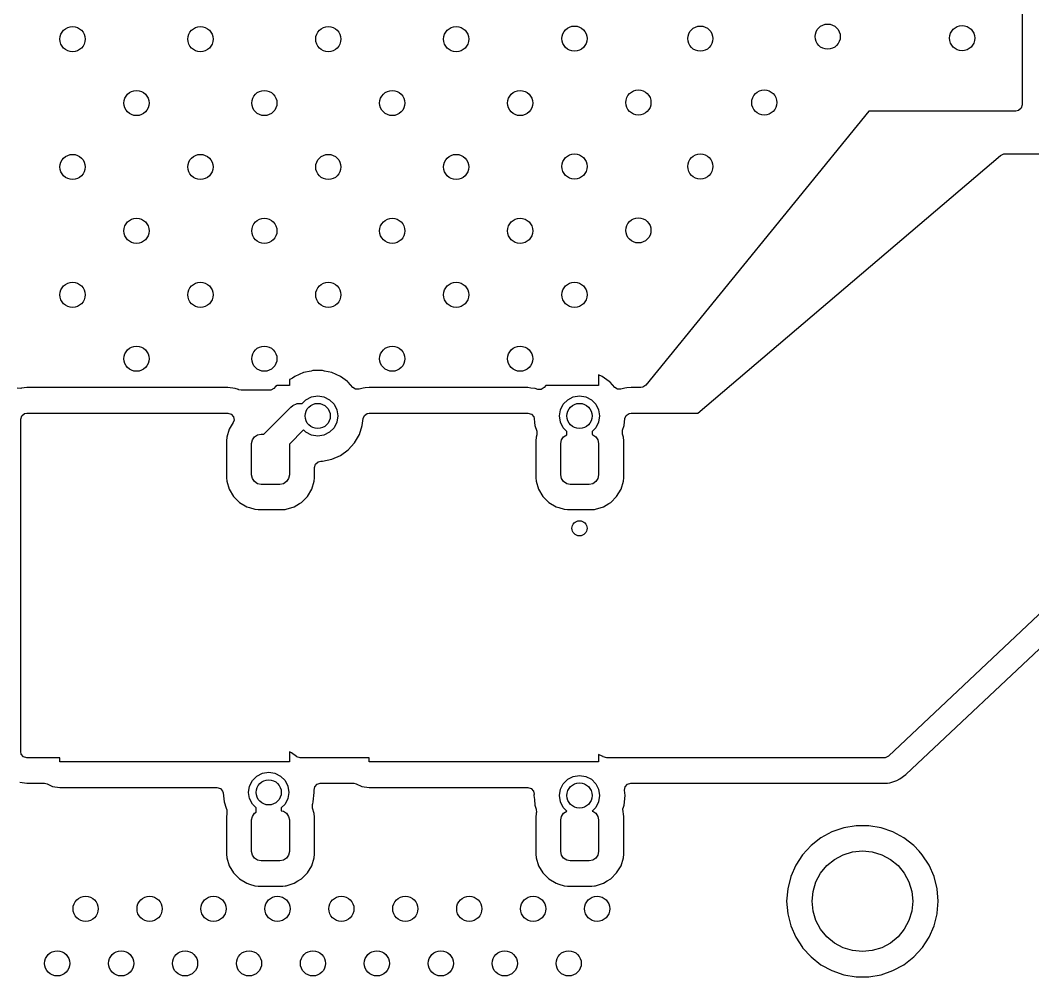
# Model space of a CAD drawing. Extents: x 70 to 224, y -154 to -54.
# Drawn here: x 180.37 to 200.48, y -97.2 to -78.19 of the extents above; entities that cross this region are included whole.
import ezdxf

# ---------------------------------------------------------------- set-up
doc = ezdxf.new("R2010")
doc.units = 0
doc.layers.add('BLACK', color=7, linetype='CONTINUOUS')

msp = doc.modelspace()

# ---------------------------------------------------------------- linework, layer by layer
at = {"layer": 'BLACK', "linetype": 'CONTINUOUS'}
for p, q in [((200.279044, -76.065169), (200.270284, -79.876285)), ((197.23, -80), (192.794255, -85.448786)), ((200.146284, -80), (197.23, -80)), ((200.197536, -79.988912), (200.146284, -80)), ((200.250445, -79.943279), (200.197536, -79.988912)), ((200.270284, -79.876285), (200.250445, -79.943279)), ((199.845254, -80.879577), (199.909062, -80.851112)), ((199.909062, -80.851112), (199.92563, -80.85)), ((199.92563, -80.85), (206.256, -80.85)), ((193.83, -86), (199.845254, -80.879577)), ((185.827268, -85.273773), (185.777623, -85.309841)), ((185.82727, -85.273771), (185.827268, -85.273773)), ((186.000192, -85.19678), (185.82727, -85.273771)), ((186.000197, -85.196778), (186.000192, -85.19678)), ((186.152897, -85.164321), (186.000197, -85.196778)), ((186.185354, -85.157423), (186.152897, -85.164321)), ((186.374646, -85.157423), (186.185354, -85.157423)), ((186.414001, -85.165788), (186.374646, -85.157423)), ((186.559802, -85.196778), (186.414001, -85.165788)), ((186.559807, -85.19678), (186.559802, -85.196778)), ((186.732729, -85.273771), (186.559807, -85.19678)), ((186.732734, -85.273774), (186.732729, -85.273771)), ((186.869152, -85.372888), (186.732734, -85.273774)), ((191.932729, -85.273771), (191.86, -85.241389)), ((191.86, -85.241389), (191.86, -85.452923)), ((191.932734, -85.273774), (191.932729, -85.273771)), ((192.069152, -85.372888), (191.932734, -85.273774)), ((185.443656, -85.474974), (185.409024, -85.509606)), ((185.443662, -85.47497), (185.443656, -85.474974)), ((185.476658, -85.452923), (185.443662, -85.47497)), ((185.716823, -85.452923), (185.476658, -85.452923)), ((185.728935, -85.331138), (185.716823, -85.333547)), ((185.716823, -85.333547), (185.716823, -85.452923)), ((185.777623, -85.309841), (185.728935, -85.331138)), ((186.885871, -85.385035), (186.869152, -85.372888)), ((186.98035, -85.489965), (186.885871, -85.385035)), ((190.813001, -85.452923), (190.776322, -85.493659)), ((191.86, -85.452923), (190.813001, -85.452923)), ((192.085871, -85.385035), (192.069152, -85.372888)), ((192.18035, -85.489965), (192.085871, -85.385035)), ((192.794255, -85.448786), (192.736667, -85.488348)), ((180.380354, -85.509574), (180.310662, -85.504587)), ((180.396533, -85.506055), (180.380354, -85.509574)), ((180.396549, -85.506052), (180.396533, -85.506055)), ((180.50399, -85.494501), (180.396549, -85.506052)), ((180.503991, -85.4945), (180.50399, -85.494501)), ((180.504, -85.4945), (180.503991, -85.4945)), ((184.496361, -85.4945), (180.504, -85.4945)), ((184.638777, -85.514976), (184.496361, -85.4945)), ((184.638778, -85.514976), (184.638777, -85.514976)), ((184.638783, -85.514977), (184.638778, -85.514976)), ((184.63879, -85.514978), (184.638783, -85.514977)), ((184.705822, -85.534662), (184.63879, -85.514978)), ((184.706927, -85.535167), (184.705822, -85.534662)), ((184.707522, -85.535296), (184.706927, -85.535167)), ((184.709981, -85.536213), (184.707522, -85.535296)), ((184.710113, -85.535858), (184.709981, -85.536213)), ((184.758538, -85.546373), (184.710113, -85.535858)), ((185.321444, -85.545923), (184.758538, -85.546373)), ((185.3477, -85.54309), (185.321444, -85.545923)), ((185.409024, -85.509606), (185.3477, -85.54309)), ((186.044886, -85.734316), (186.156393, -85.6775)), ((186.156393, -85.6775), (186.28, -85.657923)), ((186.28, -85.657923), (186.403607, -85.6775)), ((186.403607, -85.6775), (186.515114, -85.734316)), ((187.032502, -85.524364), (186.98035, -85.489965)), ((187.102307, -85.527356), (187.032502, -85.524364)), ((187.182298, -85.507546), (187.102307, -85.527356)), ((187.1823, -85.507545), (187.182298, -85.507546)), ((187.182307, -85.507544), (187.1823, -85.507545)), ((187.221746, -85.501105), (187.182307, -85.507544)), ((187.221749, -85.501104), (187.221746, -85.501105)), ((187.22176, -85.501103), (187.221749, -85.501104)), ((187.303194, -85.4945), (187.22176, -85.501103)), ((187.303198, -85.4945), (187.303194, -85.4945)), ((190.456802, -85.4945), (187.303198, -85.4945)), ((190.513768, -85.50269), (190.456802, -85.4945)), ((190.599221, -85.514976), (190.513768, -85.50269)), ((190.649237, -85.529663), (190.599221, -85.514976)), ((190.716835, -85.530307), (190.649237, -85.529663)), ((190.776322, -85.493659), (190.716835, -85.530307)), ((191.244886, -85.734316), (191.356393, -85.6775)), ((191.356393, -85.6775), (191.48, -85.657923)), ((191.48, -85.657923), (191.603607, -85.6775)), ((191.603607, -85.6775), (191.715114, -85.734316)), ((192.232502, -85.524364), (192.18035, -85.489965)), ((192.302307, -85.527356), (192.232502, -85.524364)), ((192.382298, -85.507546), (192.302307, -85.527356)), ((192.3823, -85.507545), (192.382298, -85.507546)), ((192.382307, -85.507544), (192.3823, -85.507545)), ((192.421746, -85.501105), (192.382307, -85.507544)), ((192.421749, -85.501104), (192.421746, -85.501105)), ((192.42176, -85.501103), (192.421749, -85.501104)), ((192.503194, -85.4945), (192.42176, -85.501103)), ((192.698093, -85.4945), (192.503194, -85.4945)), ((192.736667, -85.488348), (192.698093, -85.4945)), ((185.7453, -85.881146), (185.783179, -85.85006)), ((185.783179, -85.85006), (185.783184, -85.850056)), ((185.783184, -85.850056), (185.873304, -85.812727)), ((185.873304, -85.812727), (185.922077, -85.807923)), ((185.922077, -85.807923), (185.971279, -85.807923)), ((185.971279, -85.807923), (186.044886, -85.734316)), ((186.515114, -85.734316), (186.603607, -85.822809)), ((186.603607, -85.822809), (186.660423, -85.934316)), ((191.099577, -85.934316), (191.156393, -85.822809)), ((191.156393, -85.822809), (191.244886, -85.734316)), ((191.715114, -85.734316), (191.803607, -85.822809)), ((191.803607, -85.822809), (191.860423, -85.934316)), ((180.38, -86.124), (180.399685, -86.056961)), ((180.399685, -86.056961), (180.452489, -86.011206)), ((180.452489, -86.011206), (180.504, -86)), ((180.504, -86), (184.496361, -86)), ((184.496361, -86), (184.5634, -86.019685)), ((184.5634, -86.019685), (184.609155, -86.072489)), ((184.609155, -86.072489), (184.619099, -86.141647)), ((185.208773, -86.417673), (185.7453, -85.881146)), ((186.660423, -85.934316), (186.68, -86.057923)), ((186.68, -86.057923), (186.660423, -86.18153)), ((187.179877, -86.111037), (187.206462, -86.046424)), ((187.206462, -86.046424), (187.263759, -86.006439)), ((187.263759, -86.006439), (187.303198, -86)), ((187.303198, -86), (190.456802, -86)), ((190.456802, -86), (190.523841, -86.019685)), ((190.523841, -86.019685), (190.569596, -86.072489)), ((190.569596, -86.072489), (190.580122, -86.111036)), ((191.08, -86.057923), (191.099577, -85.934316)), ((191.099577, -86.18153), (191.08, -86.057923)), ((191.860423, -85.934316), (191.88, -86.057923)), ((191.88, -86.057923), (191.860423, -86.18153)), ((192.379877, -86.111037), (192.406462, -86.046424)), ((192.406462, -86.046424), (192.463759, -86.006439)), ((192.463759, -86.006439), (192.503198, -86)), ((192.503198, -86), (193.83, -86)), ((180.38, -92.726), (180.38, -86.124)), ((184.602478, -86.188149), (184.522328, -86.320733)), ((184.619099, -86.141647), (184.602478, -86.188149)), ((186.660423, -86.18153), (186.603607, -86.293037)), ((187.107179, -86.426207), (187.165674, -86.246179)), ((187.165674, -86.246179), (187.179877, -86.111037)), ((190.580122, -86.111036), (190.588227, -86.188149)), ((190.588227, -86.188149), (190.594326, -86.246179)), ((190.594326, -86.246179), (190.594328, -86.246185)), ((190.594328, -86.246185), (190.630323, -86.356969)), ((191.156393, -86.293037), (191.099577, -86.18153)), ((191.860423, -86.18153), (191.803607, -86.293037)), ((192.334773, -86.341277), (192.365674, -86.246179)), ((192.365674, -86.246179), (192.379877, -86.111037)), ((184.472622, -86.480245), (184.466323, -86.549568)), ((184.522326, -86.320737), (184.472622, -86.480245)), ((184.522328, -86.320733), (184.522326, -86.320737)), ((184.981096, -86.53342), (185.02174, -86.47259)), ((185.02174, -86.47259), (185.08257, -86.431946)), ((185.08257, -86.431946), (185.154323, -86.417673)), ((185.154323, -86.417673), (185.208773, -86.417673)), ((185.998455, -86.335099), (185.716823, -86.616731)), ((186.044886, -86.38153), (185.998455, -86.335099)), ((186.156393, -86.438346), (186.044886, -86.38153)), ((186.28, -86.457923), (186.156393, -86.438346)), ((186.403607, -86.438346), (186.28, -86.457923)), ((186.515114, -86.38153), (186.403607, -86.438346)), ((186.603607, -86.293037), (186.515114, -86.38153)), ((187.012533, -86.590139), (187.107179, -86.426207)), ((190.615799, -86.480247), (190.6095, -86.549568)), ((190.630778, -86.432175), (190.615799, -86.480243)), ((190.615799, -86.480243), (190.615799, -86.480247)), ((190.630323, -86.356969), (190.632318, -86.42681)), ((190.632318, -86.42681), (190.630778, -86.432175)), ((191.124273, -86.53342), (191.164917, -86.47259)), ((191.23, -86.366644), (191.156393, -86.293037)), ((191.164917, -86.47259), (191.225747, -86.431946)), ((191.225747, -86.431946), (191.23, -86.431099)), ((191.23, -86.431099), (191.23, -86.366644)), ((191.803607, -86.293037), (191.73, -86.366644)), ((191.73, -86.366644), (191.73, -86.42911)), ((191.73, -86.42911), (191.744253, -86.431946)), ((191.744253, -86.431946), (191.805083, -86.47259)), ((191.805083, -86.47259), (191.845727, -86.53342)), ((192.333174, -86.346606), (192.334773, -86.341277)), ((192.334326, -86.416467), (192.333174, -86.346606)), ((192.354201, -86.480247), (192.334326, -86.416467)), ((192.354201, -86.480249), (192.354201, -86.480247)), ((192.354202, -86.480253), (192.354201, -86.480249)), ((192.360499, -86.549558), (192.354202, -86.480253)), ((184.466323, -86.549568), (184.466323, -87.285787)), ((184.966823, -86.605173), (184.981096, -86.53342)), ((184.966823, -87.230173), (184.966823, -86.605173)), ((185.716823, -86.616731), (185.716823, -87.230173)), ((186.885871, -86.730811), (187.012533, -86.590139)), ((190.6095, -86.549568), (190.6095, -87.285787)), ((191.11, -86.605173), (191.124273, -86.53342)), ((191.11, -87.230173), (191.11, -86.605173)), ((191.845727, -86.53342), (191.86, -86.605173)), ((191.86, -86.605173), (191.86, -87.230173)), ((192.360499, -86.549566), (192.360499, -86.549558)), ((192.360499, -86.549567), (192.360499, -86.549566)), ((192.3605, -87.28578), (192.360499, -86.549567)), ((186.559803, -86.919067), (186.73273, -86.842074)), ((186.73273, -86.842074), (186.885871, -86.730811)), ((186.217323, -87.082423), (186.237008, -87.015384)), ((186.217323, -87.28578), (186.217323, -87.082423)), ((186.237008, -87.015384), (186.289812, -86.969629)), ((186.289812, -86.969629), (186.341323, -86.958423)), ((186.341323, -86.958423), (186.374644, -86.958423)), ((186.374644, -86.958423), (186.374646, -86.958423)), ((186.374646, -86.958423), (186.559803, -86.919067)), ((184.466323, -87.285787), (184.472621, -87.355096)), ((184.981096, -87.301926), (184.966823, -87.230173)), ((185.716823, -87.230173), (185.70255, -87.301926)), ((186.211024, -87.355099), (186.217323, -87.28578)), ((190.6095, -87.285787), (190.615798, -87.355096)), ((191.124273, -87.301926), (191.11, -87.230173)), ((191.86, -87.230173), (191.845727, -87.301926)), ((192.354201, -87.355099), (192.3605, -87.28578)), ((184.472621, -87.355096), (184.472622, -87.355101)), ((184.472622, -87.355101), (184.522327, -87.51461)), ((185.02174, -87.362756), (184.981096, -87.301926)), ((185.08257, -87.4034), (185.02174, -87.362756)), ((185.154323, -87.417673), (185.08257, -87.4034)), ((185.529323, -87.417673), (185.154323, -87.417673)), ((185.601076, -87.4034), (185.529323, -87.417673)), ((185.661906, -87.362756), (185.601076, -87.4034)), ((185.70255, -87.301926), (185.661906, -87.362756)), ((186.161318, -87.514611), (186.211024, -87.355099)), ((190.615798, -87.355096), (190.615799, -87.355101)), ((190.615799, -87.355101), (190.665504, -87.51461)), ((191.164917, -87.362756), (191.124273, -87.301926)), ((191.225747, -87.4034), (191.164917, -87.362756)), ((191.2975, -87.417673), (191.225747, -87.4034)), ((191.6725, -87.417673), (191.2975, -87.417673)), ((191.744253, -87.4034), (191.6725, -87.417673)), ((191.805083, -87.362756), (191.744253, -87.4034)), ((191.845727, -87.301926), (191.805083, -87.362756)), ((192.304495, -87.514611), (192.354201, -87.355099)), ((184.522327, -87.51461), (184.522328, -87.514612)), ((184.522328, -87.514612), (184.608758, -87.657586)), ((184.608758, -87.657586), (184.608762, -87.657591)), ((184.608762, -87.657591), (184.726904, -87.775733)), ((185.956742, -87.775733), (186.074883, -87.657592)), ((186.074883, -87.657592), (186.161318, -87.514611)), ((190.665504, -87.51461), (190.665505, -87.514612)), ((190.665505, -87.514612), (190.751935, -87.657586)), ((190.751935, -87.657586), (190.751939, -87.657591)), ((190.751939, -87.657591), (190.870081, -87.775733)), ((192.099919, -87.775733), (192.21806, -87.657592)), ((192.21806, -87.657592), (192.304495, -87.514611)), ((184.726904, -87.775733), (184.726909, -87.775737)), ((184.726909, -87.775737), (184.869883, -87.862167)), ((184.869883, -87.862167), (184.869887, -87.862169)), ((184.869887, -87.862169), (184.926309, -87.87975)), ((184.926309, -87.87975), (185.029397, -87.911874)), ((185.654249, -87.911874), (185.813761, -87.862168)), ((185.813761, -87.862168), (185.921008, -87.797335)), ((185.921008, -87.797335), (185.956736, -87.775737)), ((185.956736, -87.775737), (185.956737, -87.775735)), ((185.956737, -87.775735), (185.956742, -87.775733)), ((190.870081, -87.775733), (190.870086, -87.775737)), ((190.870086, -87.775737), (191.01306, -87.862167)), ((191.01306, -87.862167), (191.013064, -87.862169)), ((191.013064, -87.862169), (191.069486, -87.87975)), ((191.069486, -87.87975), (191.172574, -87.911874)), ((191.797426, -87.911874), (191.956938, -87.862168)), ((191.956938, -87.862168), (192.064185, -87.797335)), ((192.064185, -87.797335), (192.099913, -87.775737)), ((192.099913, -87.775737), (192.099914, -87.775735)), ((192.099914, -87.775735), (192.099919, -87.775733)), ((185.029397, -87.911874), (185.098716, -87.918173)), ((185.098716, -87.918173), (185.584929, -87.918172)), ((185.584929, -87.918172), (185.584936, -87.918172)), ((185.584936, -87.918172), (185.633453, -87.913763)), ((185.633453, -87.913763), (185.654249, -87.911874)), ((191.172574, -87.911874), (191.241893, -87.918173)), ((191.241893, -87.918173), (191.728106, -87.918172)), ((191.728106, -87.918172), (191.728113, -87.918172)), ((191.728113, -87.918172), (191.77663, -87.913763)), ((191.77663, -87.913763), (191.797426, -87.911874)), ((202.815603, -87.911874), (197.61621, -92.815848)), ((197.971476, -93.175641), (201.444448, -89.899996)), ((180.391206, -92.777511), (180.38, -92.726)), ((180.436961, -92.830315), (180.391206, -92.777511)), ((180.504, -92.85), (180.436961, -92.830315)), ((181.156823, -92.85), (180.504, -92.85)), ((181.156823, -92.9325), (181.156823, -92.85)), ((185.759113, -92.753348), (185.716823, -92.734518)), ((185.716823, -92.734518), (185.716823, -92.9325)), ((185.759118, -92.753351), (185.759113, -92.753348)), ((185.859548, -92.826318), (185.759118, -92.753351)), ((185.865394, -92.830315), (185.859548, -92.826318)), ((185.932433, -92.85), (185.865394, -92.830315)), ((187.3, -92.85), (185.932433, -92.85)), ((187.3, -92.9325), (187.3, -92.85)), ((191.932729, -92.815848), (191.86, -92.783466)), ((191.86, -92.783466), (191.86, -92.9325)), ((191.947139, -92.826318), (191.932729, -92.815848)), ((191.952986, -92.830315), (191.947139, -92.826318)), ((192.020025, -92.85), (191.952986, -92.830315)), ((197.530749, -92.85), (192.020025, -92.85)), ((197.553554, -92.847885), (197.530749, -92.85)), ((197.61583, -92.816206), (197.553554, -92.847885)), ((197.61621, -92.815848), (197.61583, -92.816206)), ((185.716823, -92.9325), (181.156823, -92.9325)), ((191.86, -92.9325), (187.3, -92.9325)), ((184.925961, -93.413893), (184.982777, -93.302386)), ((184.982777, -93.302386), (185.07127, -93.213893)), ((185.07127, -93.213893), (185.182777, -93.157077)), ((185.182777, -93.157077), (185.306384, -93.1375)), ((185.306384, -93.1375), (185.429991, -93.157077)), ((185.429991, -93.157077), (185.541498, -93.213893)), ((185.541498, -93.213893), (185.629991, -93.302386)), ((185.629991, -93.302386), (185.686807, -93.413893)), ((191.156393, -93.364886), (191.244886, -93.276393)), ((191.244886, -93.276393), (191.356393, -93.219577)), ((191.356393, -93.219577), (191.48, -93.2)), ((191.48, -93.2), (191.603607, -93.219577)), ((191.603607, -93.219577), (191.715114, -93.276393)), ((191.715114, -93.276393), (191.803607, -93.364886)), ((197.646526, -93.344762), (197.782746, -93.298441)), ((197.782746, -93.298441), (197.845022, -93.266762)), ((197.845022, -93.266762), (197.962463, -93.18414)), ((197.962463, -93.18414), (197.96284, -93.183785)), ((197.96284, -93.183785), (197.962865, -93.183812)), ((197.962865, -93.183812), (197.962962, -93.183733)), ((197.962931, -93.1837), (197.971476, -93.175641)), ((197.962962, -93.183733), (197.962931, -93.1837)), ((180.361584, -93.335024), (180.504, -93.3555)), ((180.504, -93.3555), (180.851618, -93.3555)), ((180.851618, -93.3555), (180.903129, -93.366706)), ((180.903129, -93.366706), (181.0144, -93.417522)), ((181.0144, -93.417522), (181.014405, -93.417523)), ((181.014405, -93.417523), (181.014407, -93.417524)), ((181.014407, -93.417524), (181.156823, -93.438)), ((181.156823, -93.438), (184.278816, -93.438)), ((184.278816, -93.438), (184.345855, -93.457685)), ((184.345855, -93.457685), (184.39161, -93.510489)), ((184.39161, -93.510489), (184.402136, -93.549035)), ((184.906384, -93.5375), (184.925961, -93.413893)), ((185.686807, -93.413893), (185.706384, -93.5375)), ((186.20711, -93.492459), (186.21968, -93.423732)), ((186.211844, -93.5375), (186.20711, -93.492459)), ((186.21968, -93.423732), (186.267412, -93.372708)), ((186.267412, -93.372708), (186.330431, -93.3555)), ((186.330431, -93.3555), (186.994795, -93.3555)), ((186.994795, -93.3555), (187.046306, -93.366706)), ((187.046306, -93.366706), (187.157577, -93.417522)), ((187.157577, -93.417522), (187.157582, -93.417523)), ((187.157582, -93.417523), (187.157584, -93.417524)), ((187.157584, -93.417524), (187.3, -93.438)), ((187.3, -93.438), (190.453851, -93.438)), ((190.453851, -93.438), (190.52089, -93.457685)), ((190.52089, -93.457685), (190.566645, -93.510489)), ((190.566645, -93.510489), (190.577171, -93.574959)), ((191.08, -93.6), (191.099577, -93.476393)), ((191.099577, -93.476393), (191.156393, -93.364886)), ((191.803607, -93.364886), (191.860423, -93.476393)), ((191.860423, -93.476393), (191.88, -93.6)), ((192.374157, -93.492459), (192.386727, -93.423732)), ((192.38546, -93.6), (192.374157, -93.492459)), ((192.386727, -93.423732), (192.434459, -93.372708)), ((192.434459, -93.372708), (192.497478, -93.3555)), ((192.497478, -93.3555), (197.530762, -93.3555)), ((197.530762, -93.3555), (197.530764, -93.355499)), ((197.530764, -93.355499), (197.565169, -93.353907)), ((197.565169, -93.353907), (197.577432, -93.35334)), ((197.577432, -93.35334), (197.577442, -93.353339)), ((197.577442, -93.353339), (197.588832, -93.352282)), ((197.588832, -93.352282), (197.600235, -93.351225)), ((197.600235, -93.351225), (197.646526, -93.344762)), ((184.402136, -93.549035), (184.42071, -93.725756)), ((184.925961, -93.661107), (184.906384, -93.5375)), ((184.982777, -93.772614), (184.925961, -93.661107)), ((185.686807, -93.661107), (185.629991, -93.772614)), ((185.706384, -93.5375), (185.686807, -93.661107)), ((186.192058, -93.725756), (186.211844, -93.5375)), ((190.57535, -93.592292), (190.57454, -93.6)), ((190.57454, -93.6), (190.582795, -93.678548)), ((190.577171, -93.574959), (190.57535, -93.592292)), ((190.582795, -93.678548), (190.594326, -93.788256)), ((191.099577, -93.723607), (191.08, -93.6)), ((191.156393, -93.835114), (191.099577, -93.723607)), ((191.860423, -93.723607), (191.803607, -93.835114)), ((191.88, -93.6), (191.860423, -93.723607)), ((192.365674, -93.788256), (192.38546, -93.6)), ((184.42071, -93.725756), (184.420711, -93.725758)), ((184.420711, -93.725758), (184.420711, -93.725759)), ((184.420711, -93.725759), (184.461079, -93.85)), ((184.461079, -93.85), (184.472245, -93.884365)), ((184.472245, -93.884365), (184.47424, -93.954206)), ((185.056384, -93.846221), (184.982777, -93.772614)), ((185.056384, -93.929019), (185.056384, -93.846221)), ((185.629991, -93.772614), (185.556384, -93.846221)), ((185.556384, -93.846221), (185.556384, -93.902632)), ((185.556384, -93.902632), (185.601076, -93.911523)), ((185.601076, -93.911523), (185.661906, -93.952167)), ((186.175096, -93.778364), (186.176702, -93.773015)), ((186.176248, -93.848224), (186.175096, -93.778364)), ((186.176801, -93.85), (186.176248, -93.848224)), ((186.176702, -93.773015), (186.180337, -93.761828)), ((186.211024, -93.959824), (186.176801, -93.85)), ((186.180337, -93.761828), (186.192058, -93.725756)), ((190.594326, -93.788256), (190.614388, -93.85)), ((190.614388, -93.85), (190.620382, -93.868447)), ((190.620382, -93.868447), (190.622377, -93.938288)), ((191.23, -93.908721), (191.156393, -93.835114)), ((191.164917, -93.952167), (191.225747, -93.911523)), ((191.225747, -93.911523), (191.23, -93.910676)), ((191.23, -93.910676), (191.23, -93.908721)), ((191.803607, -93.835114), (191.730027, -93.908693)), ((191.730027, -93.908693), (191.744253, -93.911523)), ((191.744253, -93.911523), (191.805083, -93.952167)), ((192.343115, -93.858089), (192.344722, -93.852737)), ((192.344266, -93.927944), (192.343115, -93.858089)), ((192.344722, -93.852737), (192.345612, -93.85)), ((192.345612, -93.85), (192.346047, -93.84866)), ((192.346047, -93.84866), (192.365674, -93.788256)), ((184.472622, -93.959824), (184.466323, -94.029145)), ((184.466323, -94.029145), (184.466323, -94.765364)), ((184.472623, -93.959818), (184.472622, -93.959824)), ((184.472702, -93.959566), (184.472623, -93.959818)), ((184.47424, -93.954206), (184.472702, -93.959566)), ((184.966823, -94.08475), (184.981096, -94.012997)), ((184.966823, -94.70975), (184.966823, -94.08475)), ((184.981096, -94.012997), (185.02174, -93.952167)), ((185.02174, -93.952167), (185.056384, -93.929019)), ((185.661906, -93.952167), (185.70255, -94.012997)), ((185.70255, -94.012997), (185.716823, -94.08475)), ((185.716823, -94.08475), (185.716823, -94.70975)), ((186.211024, -93.959827), (186.211024, -93.959824)), ((186.211025, -93.95983), (186.211024, -93.959827)), ((186.217322, -94.029135), (186.211025, -93.95983)), ((186.217322, -94.029143), (186.217322, -94.029135)), ((186.217322, -94.029144), (186.217322, -94.029143)), ((186.217323, -94.765357), (186.217322, -94.029144)), ((190.615799, -93.959819), (190.6095, -94.029145)), ((190.6095, -94.029145), (190.6095, -94.765364)), ((190.620837, -93.943653), (190.615799, -93.959819)), ((190.622377, -93.938288), (190.620837, -93.943653)), ((191.11, -94.08475), (191.124273, -94.012997)), ((191.11, -94.70975), (191.11, -94.08475)), ((191.124273, -94.012997), (191.164917, -93.952167)), ((191.805083, -93.952167), (191.845727, -94.012997)), ((191.845727, -94.012997), (191.86, -94.08475)), ((191.86, -94.08475), (191.86, -94.70975)), ((192.354201, -93.959824), (192.344266, -93.927944)), ((192.354201, -93.959829), (192.354201, -93.959824)), ((192.354202, -93.959831), (192.354201, -93.959829)), ((192.360499, -94.029135), (192.354202, -93.959831)), ((192.360499, -94.029143), (192.360499, -94.029135)), ((192.360499, -94.029144), (192.360499, -94.029143)), ((192.3605, -94.765357), (192.360499, -94.029144)), ((196.495188, -94.321172), (196.276493, -94.439524)), ((196.495197, -94.321169), (196.495188, -94.321172)), ((196.730383, -94.240429), (196.495197, -94.321169)), ((196.975665, -94.1995), (196.730383, -94.240429)), ((197.224335, -94.1995), (196.975665, -94.1995)), ((197.469616, -94.240429), (197.224335, -94.1995)), ((197.704802, -94.321169), (197.469616, -94.240429)), ((197.704811, -94.321172), (197.704802, -94.321169)), ((197.923506, -94.439524), (197.704811, -94.321172)), ((196.276493, -94.439524), (196.080257, -94.592261)), ((197.923507, -94.439525), (197.923506, -94.439524)), ((197.923509, -94.439526), (197.923507, -94.439525)), ((198.119744, -94.592262), (197.923509, -94.439526)), ((184.981096, -94.781503), (184.966823, -94.70975)), ((185.716823, -94.70975), (185.70255, -94.781503)), ((191.124273, -94.781503), (191.11, -94.70975)), ((191.86, -94.70975), (191.845727, -94.781503)), ((196.080257, -94.592261), (195.911833, -94.775217)), ((196.717317, -94.77612), (196.90491, -94.719215)), ((196.90491, -94.719215), (197.1, -94.7)), ((197.1, -94.7), (197.29509, -94.719215)), ((197.29509, -94.719215), (197.482683, -94.77612)), ((198.225985, -94.707671), (198.119744, -94.592262)), ((198.288166, -94.775217), (198.225985, -94.707671)), ((184.466323, -94.765364), (184.472621, -94.834673)), ((184.472621, -94.834673), (184.472622, -94.834678)), ((184.472622, -94.834678), (184.522327, -94.994187)), ((185.02174, -94.842333), (184.981096, -94.781503)), ((185.08257, -94.882977), (185.02174, -94.842333)), ((185.154323, -94.89725), (185.08257, -94.882977)), ((185.529323, -94.89725), (185.154323, -94.89725)), ((185.601076, -94.882977), (185.529323, -94.89725)), ((185.661906, -94.842333), (185.601076, -94.882977)), ((185.70255, -94.781503), (185.661906, -94.842333)), ((186.161318, -94.994188), (186.211024, -94.834676)), ((186.211024, -94.834676), (186.217323, -94.765357)), ((190.6095, -94.765364), (190.615798, -94.834673)), ((190.615798, -94.834673), (190.615799, -94.834678)), ((190.615799, -94.834678), (190.665504, -94.994187)), ((191.164917, -94.842333), (191.124273, -94.781503)), ((191.225747, -94.882977), (191.164917, -94.842333)), ((191.2975, -94.89725), (191.225747, -94.882977)), ((191.6725, -94.89725), (191.2975, -94.89725)), ((191.744253, -94.882977), (191.6725, -94.89725)), ((191.805083, -94.842333), (191.744253, -94.882977)), ((191.845727, -94.781503), (191.805083, -94.842333)), ((192.304495, -94.994188), (192.354201, -94.834676)), ((192.354201, -94.834676), (192.3605, -94.765357)), ((195.911833, -94.775217), (195.775826, -94.983393)), ((196.392893, -94.992893), (196.54443, -94.86853)), ((196.54443, -94.86853), (196.717317, -94.77612)), ((197.482683, -94.77612), (197.65557, -94.86853)), ((197.65557, -94.86853), (197.807107, -94.992893)), ((198.424173, -94.983393), (198.288166, -94.775217)), ((184.522327, -94.994187), (184.522328, -94.994189)), ((184.522328, -94.994189), (184.608758, -95.137163)), ((186.074883, -95.137169), (186.161318, -94.994188)), ((190.665504, -94.994187), (190.665505, -94.994189)), ((190.665505, -94.994189), (190.751935, -95.137163)), ((192.21806, -95.137169), (192.304495, -94.994188)), ((195.775826, -94.983393), (195.675936, -95.211118)), ((196.26853, -95.14443), (196.392893, -94.992893)), ((197.807107, -94.992893), (197.93147, -95.14443)), ((198.524063, -95.211118), (198.424173, -94.983393)), ((184.608758, -95.137163), (184.608762, -95.137168)), ((184.608762, -95.137168), (184.726904, -95.25531)), ((184.726904, -95.25531), (184.726909, -95.255314)), ((184.726909, -95.255314), (184.869883, -95.341744)), ((185.813761, -95.341745), (185.887352, -95.297257)), ((185.887352, -95.297257), (185.956736, -95.255314)), ((185.956736, -95.255314), (185.956737, -95.255312)), ((185.956737, -95.255312), (185.956742, -95.25531)), ((185.956742, -95.25531), (186.074883, -95.137169)), ((190.751935, -95.137163), (190.751939, -95.137168)), ((190.751939, -95.137168), (190.870081, -95.25531)), ((190.870081, -95.25531), (190.870086, -95.255314)), ((190.870086, -95.255314), (191.01306, -95.341744)), ((191.956938, -95.341745), (192.030529, -95.297257)), ((192.030529, -95.297257), (192.099913, -95.255314)), ((192.099913, -95.255314), (192.099914, -95.255312)), ((192.099914, -95.255312), (192.099919, -95.25531)), ((192.099919, -95.25531), (192.21806, -95.137169)), ((195.675936, -95.211118), (195.614892, -95.452175)), ((196.119215, -95.50491), (196.17612, -95.317317)), ((196.17612, -95.317317), (196.26853, -95.14443)), ((197.93147, -95.14443), (198.02388, -95.317317)), ((198.02388, -95.317317), (198.080785, -95.50491)), ((198.585107, -95.452175), (198.524063, -95.211118)), ((184.869883, -95.341744), (184.869887, -95.341746)), ((184.869887, -95.341746), (184.926309, -95.359327)), ((184.926309, -95.359327), (185.029397, -95.391451)), ((185.029397, -95.391451), (185.098716, -95.39775)), ((185.098716, -95.39775), (185.584929, -95.397749)), ((185.584929, -95.397749), (185.584936, -95.397749)), ((185.584936, -95.397749), (185.633453, -95.39334)), ((185.633453, -95.39334), (185.654249, -95.391451)), ((185.654249, -95.391451), (185.813761, -95.341745)), ((191.01306, -95.341744), (191.013064, -95.341746)), ((191.013064, -95.341746), (191.069486, -95.359327)), ((191.069486, -95.359327), (191.172574, -95.391451)), ((191.172574, -95.391451), (191.241893, -95.39775)), ((191.241893, -95.39775), (191.728106, -95.397749)), ((191.728106, -95.397749), (191.728113, -95.397749)), ((191.728113, -95.397749), (191.77663, -95.39334)), ((191.77663, -95.39334), (191.797426, -95.391451)), ((191.797426, -95.391451), (191.956938, -95.341745)), ((195.61489, -95.452187), (195.594357, -95.699994)), ((195.614892, -95.452175), (195.61489, -95.452187)), ((196.1, -95.7), (196.119215, -95.50491)), ((198.080785, -95.50491), (198.1, -95.7)), ((198.585109, -95.452187), (198.585107, -95.452175)), ((198.605643, -95.699994), (198.585109, -95.452187)), ((195.594357, -95.699994), (195.594357, -95.700005)), ((195.594357, -95.700005), (195.61489, -95.947812)), ((196.119215, -95.89509), (196.1, -95.7)), ((198.1, -95.7), (198.080785, -95.89509)), ((198.586262, -95.933892), (198.605643, -95.700005)), ((198.605643, -95.700005), (198.605643, -95.699994)), ((196.17612, -96.082683), (196.119215, -95.89509)), ((198.080785, -95.89509), (198.02388, -96.082683)), ((198.585108, -95.947821), (198.586262, -95.933892)), ((195.61489, -95.947812), (195.614892, -95.947824)), ((195.614892, -95.947824), (195.675936, -96.188881)), ((196.26853, -96.25557), (196.17612, -96.082683)), ((198.02388, -96.082683), (197.93147, -96.25557)), ((198.524063, -96.188881), (198.585108, -95.947821)), ((195.675936, -96.188881), (195.775826, -96.416606)), ((196.392893, -96.407107), (196.26853, -96.25557)), ((197.93147, -96.25557), (197.807107, -96.407107)), ((198.424173, -96.416607), (198.524063, -96.188881)), ((195.775826, -96.416606), (195.906582, -96.616744)), ((196.54443, -96.53147), (196.392893, -96.407107)), ((196.717317, -96.62388), (196.54443, -96.53147)), ((197.65557, -96.53147), (197.482683, -96.62388)), ((197.807107, -96.407107), (197.65557, -96.53147)), ((198.293418, -96.616744), (198.35303, -96.5255)), ((198.35303, -96.5255), (198.424173, -96.416607)), ((195.906582, -96.616744), (195.911836, -96.624785)), ((195.911836, -96.624785), (196.080256, -96.807738)), ((196.90491, -96.680785), (196.717317, -96.62388)), ((197.1, -96.7), (196.90491, -96.680785)), ((197.29509, -96.680785), (197.1, -96.7)), ((197.482683, -96.62388), (197.29509, -96.680785)), ((198.119744, -96.807738), (198.288164, -96.624785)), ((198.288164, -96.624785), (198.293418, -96.616744)), ((196.080256, -96.807738), (196.276491, -96.960474)), ((197.923509, -96.960474), (198.119744, -96.807738)), ((196.276491, -96.960474), (196.276493, -96.960475)), ((196.276493, -96.960475), (196.492061, -97.077135)), ((196.492061, -97.077135), (196.49519, -97.078828)), ((196.49519, -97.078828), (196.730386, -97.159571)), ((197.469614, -97.159571), (197.70481, -97.078828)), ((197.70481, -97.078828), (197.923509, -96.960474)), ((196.730386, -97.159571), (196.975665, -97.2005)), ((196.975665, -97.2005), (197.224335, -97.2005)), ((197.224335, -97.2005), (197.469614, -97.159571))]:
    msp.add_line(p, q, dxfattribs=at)
at = {"layer": 'BLACK'}
for centre, radius in [((181.41, -78.57), 0.25), ((183.95, -78.57), 0.25), ((186.49, -78.57), 0.25), ((189.03, -78.57), 0.25), ((191.38, -78.56), 0.25), ((193.88, -78.56), 0.25), ((196.41, -78.52), 0.25), ((199.08, -78.55), 0.25), ((182.68, -79.84), 0.25), ((185.22, -79.84), 0.25), ((187.76, -79.84), 0.25), ((190.3, -79.84), 0.25), ((192.65, -79.83), 0.25), ((195.15, -79.83), 0.25), ((191.38, -81.1), 0.25), ((193.88, -81.1), 0.25), ((181.41, -81.11), 0.25), ((183.95, -81.11), 0.25), ((186.49, -81.11), 0.25), ((189.03, -81.11), 0.25), ((182.68, -82.38), 0.25), ((185.22, -82.38), 0.25), ((187.76, -82.38), 0.25), ((190.3, -82.38), 0.25), ((192.65, -82.37), 0.25), ((181.41, -83.65), 0.25), ((183.95, -83.65), 0.25), ((186.49, -83.65), 0.25), ((189.03, -83.65), 0.25), ((191.38, -83.65), 0.25), ((182.68, -84.92), 0.25), ((185.22, -84.92), 0.25), ((187.76, -84.92), 0.25), ((190.3, -84.92), 0.25), ((186.28, -86.057923), 0.25), ((191.48, -86.057923), 0.25), ((191.48, -88.289577), 0.15), ((185.306384, -93.5375), 0.25), ((191.48, -93.6), 0.25), ((181.67, -95.85), 0.25), ((182.94, -95.85), 0.25), ((184.21, -95.85), 0.25), ((185.48, -95.85), 0.25), ((186.75, -95.85), 0.25), ((188.02, -95.85), 0.25), ((189.29, -95.85), 0.25), ((190.56, -95.85), 0.25), ((191.83, -95.85), 0.25), ((181.105, -96.935), 0.25), ((182.375, -96.935), 0.25), ((183.645, -96.935), 0.25), ((184.915, -96.935), 0.25), ((186.185, -96.935), 0.25), ((187.455, -96.935), 0.25), ((188.725, -96.935), 0.25), ((189.995, -96.935), 0.25), ((191.265, -96.935), 0.25)]:
    msp.add_circle(centre, radius, dxfattribs=at)

doc.saveas('drawing.dxf')
